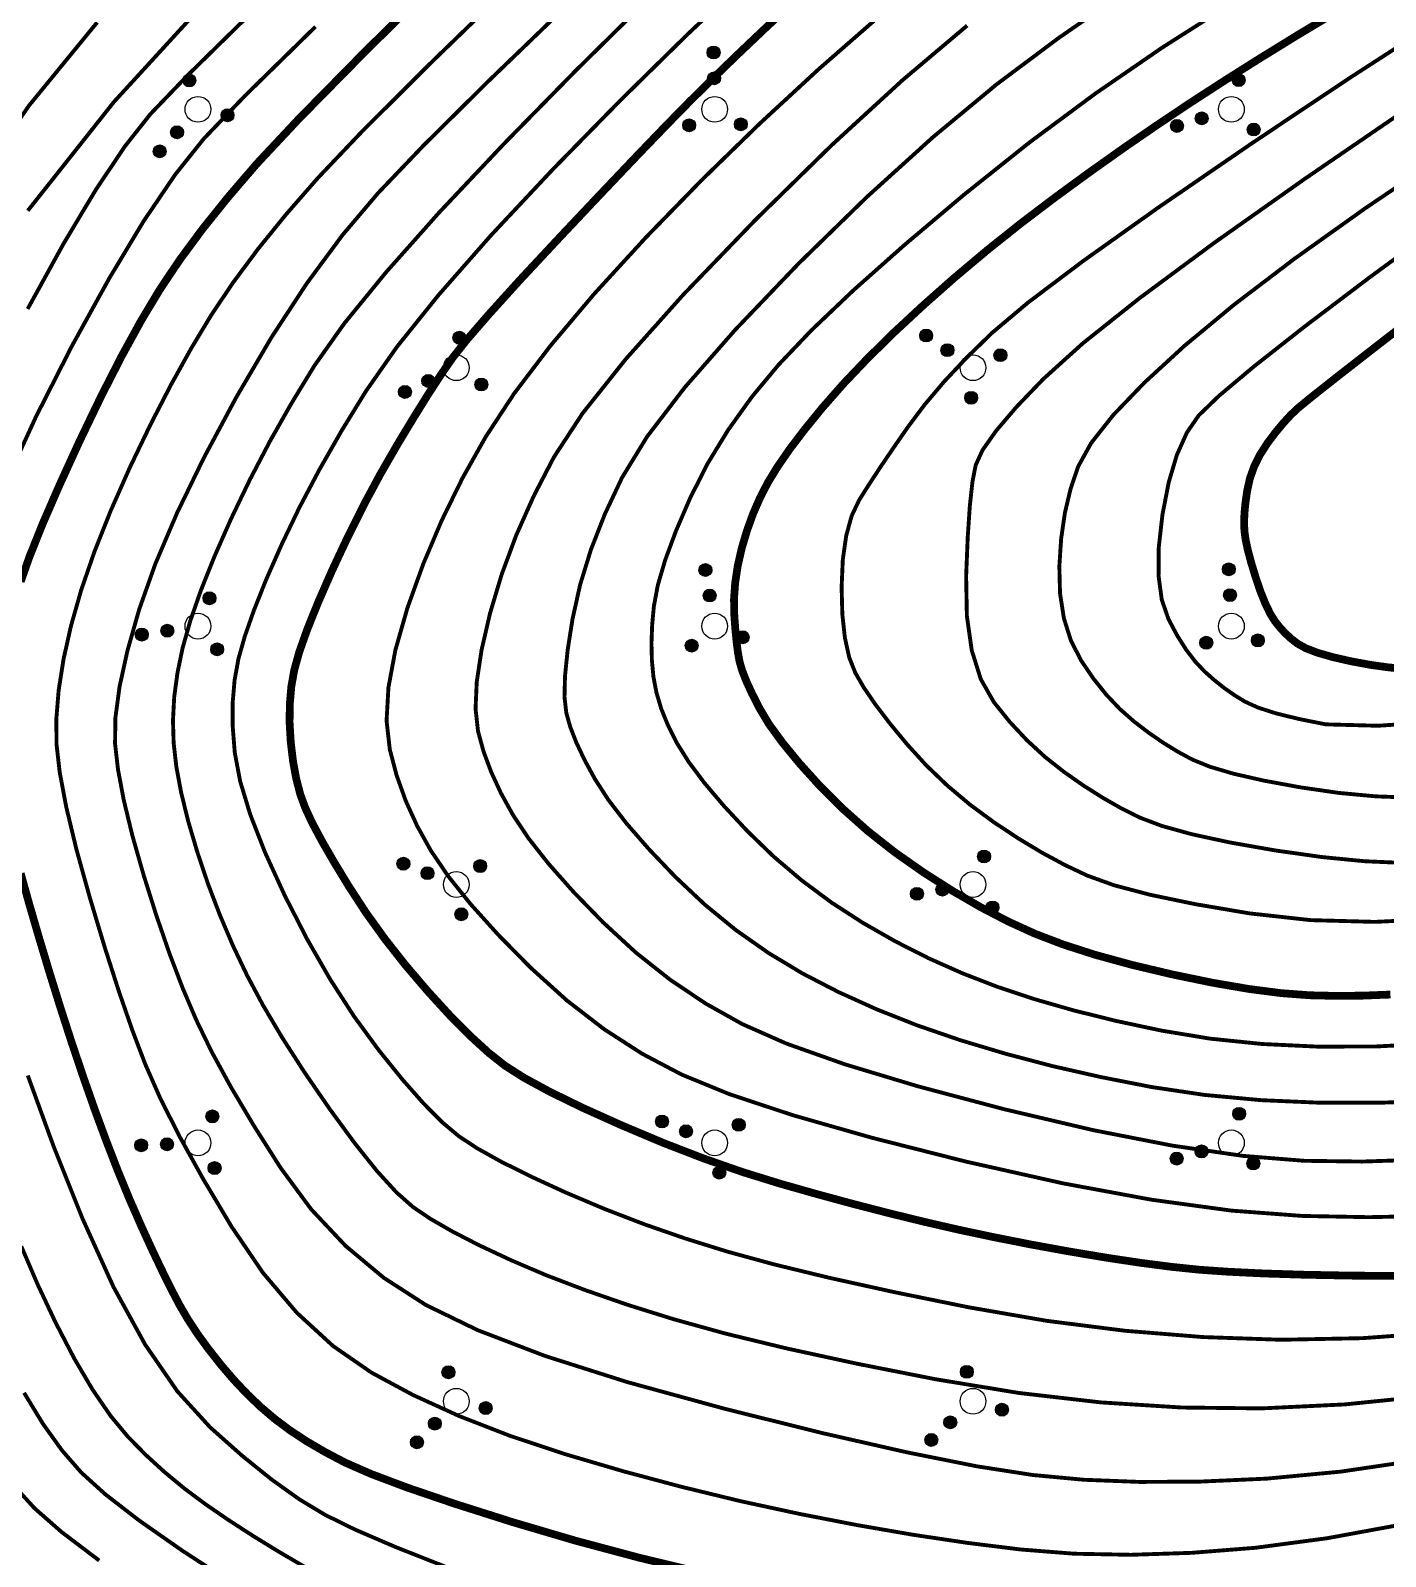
# Model space of a CAD drawing. Extents: x 396500 to 398250, y 1005980 to 1008200.
# Drawn here: x 398179.61 to 398205.84, y 1008114.46 to 1008143.98 of the extents above; entities that cross this region are included whole.
import ezdxf

# ---------------------------------------------------------------- set-up
doc = ezdxf.new("R2010")
doc.units = 0
doc.header["$LTSCALE"] = 0.5
doc.layers.get('0').update_dxf_attribs({"linetype": 'CONTINUOUS'})
doc.layers.add('DGX', color=2, linetype='CONTINUOUS')
doc.layers.add('ZBTZ', color=3, linetype='CONTINUOUS')

# ---------------------------------------------------------------- blocks, each defined once
blk = doc.blocks.new('*U110')
at = {"linetype": 'Continuous'}
for points in [[(-0.202, 2.347), (-0.147, 1.998), (-0.147, 2.402)], [(-0.147, 2.402), (-0.077, 1.962), (-0.077, 2.438)], [(-0.077, 1.962), (-0.147, 2.402), (-0.147, 1.998)], [(-0.077, 2.438), (0, 1.95), (0, 2.45)], [(0, 1.95), (-0.077, 2.438), (-0.077, 1.962)], [(0, 2.45), (0.077, 1.962), (0.077, 2.438)], [(0.077, 1.962), (0, 2.45), (0, 1.95)], [(0.077, 2.438), (0.147, 1.998), (0.147, 2.402)], [(0.147, 1.998), (0.077, 2.438), (0.077, 1.962)], [(0.147, 2.402), (0.202, 2.053), (0.202, 2.347)], [(0.202, 2.053), (0.147, 2.402), (0.147, 1.998)], [(-0.25, 2.2), (-0.238, 2.123), (-0.238, 2.277)], [(-0.238, 2.277), (-0.202, 2.053), (-0.202, 2.347)], [(-0.202, 2.053), (-0.238, 2.277), (-0.238, 2.123)], [(-0.147, 1.998), (-0.202, 2.347), (-0.202, 2.053)], [(0.202, 2.347), (0.238, 2.123), (0.238, 2.277)], [(0.238, 2.123), (0.202, 2.347), (0.202, 2.053)], [(0.25, 2.2), (0.238, 2.277), (0.238, 2.123)]]:
    blk.add_solid(points, dxfattribs=at)
blk = doc.blocks.new('*U109')
at = {"linetype": 'Continuous'}
for points in [[(-0.25, 1.2), (-0.238, 1.123), (-0.238, 1.277)], [(-0.238, 1.277), (-0.202, 1.053), (-0.202, 1.347)], [(-0.202, 1.053), (-0.238, 1.277), (-0.238, 1.123)], [(-0.202, 1.347), (-0.147, 0.998), (-0.147, 1.402)], [(-0.147, 0.998), (-0.202, 1.347), (-0.202, 1.053)], [(-0.147, 1.402), (-0.077, 0.962), (-0.077, 1.438)], [(-0.077, 0.962), (-0.147, 1.402), (-0.147, 0.998)], [(-0.077, 1.438), (0, 0.95), (0, 1.45)], [(0, 0.95), (-0.077, 1.438), (-0.077, 0.962)], [(0, 1.45), (0.077, 0.962), (0.077, 1.438)], [(0.077, 0.962), (0, 1.45), (0, 0.95)], [(0.077, 1.438), (0.147, 0.998), (0.147, 1.402)], [(0.147, 0.998), (0.077, 1.438), (0.077, 0.962)], [(0.147, 1.402), (0.202, 1.053), (0.202, 1.347)], [(0.202, 1.053), (0.147, 1.402), (0.147, 0.998)], [(0.202, 1.347), (0.238, 1.123), (0.238, 1.277)], [(0.238, 1.123), (0.202, 1.347), (0.202, 1.053)], [(0.25, 1.2), (0.238, 1.277), (0.238, 1.123)]]:
    blk.add_solid(points, dxfattribs=at)
blk = doc.blocks.new('*U108')
at = {"linetype": 'Continuous'}
for points in [[(-1.25, -0.6), (-1.238, -0.677), (-1.238, -0.523)], [(-1.238, -0.523), (-1.202, -0.747), (-1.202, -0.453)], [(-1.202, -0.747), (-1.238, -0.523), (-1.238, -0.677)], [(-1.202, -0.453), (-1.147, -0.802), (-1.147, -0.398)], [(-1.147, -0.802), (-1.202, -0.453), (-1.202, -0.747)], [(-1.147, -0.398), (-1.077, -0.838), (-1.077, -0.362)], [(-1.077, -0.838), (-1.147, -0.398), (-1.147, -0.802)], [(-1.077, -0.362), (-1, -0.85), (-1, -0.35)], [(-1, -0.85), (-1.077, -0.362), (-1.077, -0.838)], [(-1, -0.35), (-0.923, -0.838), (-0.923, -0.362)], [(-0.923, -0.838), (-1, -0.35), (-1, -0.85)], [(-0.923, -0.362), (-0.853, -0.802), (-0.853, -0.398)], [(-0.853, -0.802), (-0.923, -0.362), (-0.923, -0.838)], [(-0.853, -0.398), (-0.798, -0.747), (-0.798, -0.453)], [(-0.798, -0.747), (-0.853, -0.398), (-0.853, -0.802)], [(-0.798, -0.453), (-0.762, -0.677), (-0.762, -0.523)], [(-0.762, -0.677), (-0.798, -0.453), (-0.798, -0.747)], [(-0.75, -0.6), (-0.762, -0.523), (-0.762, -0.677)]]:
    blk.add_solid(points, dxfattribs=at)
blk = doc.blocks.new('*U107')
at = {"linetype": 'Continuous'}
for points in [[(0.75, -0.6), (0.762, -0.677), (0.762, -0.523)], [(0.762, -0.523), (0.798, -0.747), (0.798, -0.453)], [(0.798, -0.747), (0.762, -0.523), (0.762, -0.677)], [(0.798, -0.453), (0.853, -0.802), (0.853, -0.398)], [(0.853, -0.802), (0.798, -0.453), (0.798, -0.747)], [(0.853, -0.398), (0.923, -0.838), (0.923, -0.362)], [(0.923, -0.838), (0.853, -0.398), (0.853, -0.802)], [(0.923, -0.362), (1, -0.85), (1, -0.35)], [(1, -0.85), (0.923, -0.362), (0.923, -0.838)], [(1, -0.35), (1.077, -0.838), (1.077, -0.362)], [(1.077, -0.838), (1, -0.35), (1, -0.85)], [(1.077, -0.362), (1.147, -0.802), (1.147, -0.398)], [(1.147, -0.802), (1.077, -0.362), (1.077, -0.838)], [(1.147, -0.398), (1.202, -0.747), (1.202, -0.453)], [(1.202, -0.747), (1.147, -0.398), (1.147, -0.802)], [(1.202, -0.453), (1.238, -0.677), (1.238, -0.523)], [(1.238, -0.677), (1.202, -0.453), (1.202, -0.747)], [(1.25, -0.6), (1.238, -0.523), (1.238, -0.677)]]:
    blk.add_solid(points, dxfattribs=at)
blk = doc.blocks.new('gc160')
for centre, radius in [((0, 2.2), 0.25), ((0, 1.2), 0.25), ((0, 0), 0.5), ((-1, -0.6), 0.25), ((1, -0.6), 0.25)]:
    blk.add_circle(centre, radius)
at = {"linetype": 'Continuous'}
for name in ['*U110', '*U109', '*U108', '*U107']:
    blk.add_blockref(name, (0, 0), dxfattribs=at)

msp = doc.modelspace()

# ---------------------------------------------------------------- linework, layer by layer
at = {"layer": 'DGX', "color": 3, "linetype": 'Continuous', "lineweight": -2, "const_width": 0.15, "flags": 128}
for points in [[(398179.424, 1008133.321), (398179.6, 1008133.819), (398179.848, 1008134.437), (398180.169, 1008135.175), (398180.561, 1008136.033), (398180.981, 1008136.906), (398181.38, 1008137.687), (398181.759, 1008138.377), (398182.119, 1008138.975), (398182.499, 1008139.542), (398182.938, 1008140.136), (398183.437, 1008140.758), (398183.996, 1008141.408), (398184.807, 1008142.274), (398186.06, 1008143.547), (398187.757, 1008145.226)], [(398206.121, 1008119.885), (398205.195, 1008119.891), (398204.277, 1008119.908), (398203.479, 1008119.933), (398202.799, 1008119.966), (398202.239, 1008120.005), (398201.706, 1008120.06), (398201.11, 1008120.137), (398200.45, 1008120.236), (398199.727, 1008120.357), (398198.983, 1008120.492), (398198.263, 1008120.634), (398197.566, 1008120.782), (398196.892, 1008120.937), (398196.223, 1008121.101), (398195.54, 1008121.277), (398194.843, 1008121.466), (398194.133, 1008121.667), (398193.402, 1008121.893), (398192.644, 1008122.157), (398191.86, 1008122.46), (398191.048, 1008122.802), (398190.288, 1008123.144), (398189.66, 1008123.451), (398189.163, 1008123.721), (398188.797, 1008123.954), (398188.478, 1008124.206), (398188.123, 1008124.53), (398187.73, 1008124.926), (398187.302, 1008125.394), (398186.871, 1008125.899), (398186.472, 1008126.406), (398186.106, 1008126.915), (398185.773, 1008127.426), (398185.482, 1008127.904), (398185.244, 1008128.317), (398185.06, 1008128.664), (398184.929, 1008128.946), (398184.833, 1008129.211), (398184.755, 1008129.512), (398184.694, 1008129.848), (398184.65, 1008130.218), (398184.628, 1008130.596), (398184.632, 1008130.954), (398184.662, 1008131.291), (398184.718, 1008131.608), (398184.815, 1008131.958), (398184.97, 1008132.396), (398185.182, 1008132.922), (398185.451, 1008133.536), (398185.753, 1008134.182), (398186.064, 1008134.804), (398186.385, 1008135.401), (398186.715, 1008135.973), (398187.032, 1008136.498), (398187.314, 1008136.95), (398187.562, 1008137.331), (398187.775, 1008137.64), (398188.052, 1008137.992), (398188.492, 1008138.5), (398189.095, 1008139.166), (398189.862, 1008139.988), (398190.654, 1008140.827), (398191.335, 1008141.543), (398191.905, 1008142.135), (398192.364, 1008142.604), (398192.799, 1008143.036), (398193.296, 1008143.517), (398193.857, 1008144.049), (398194.48, 1008144.63)], [(398204.859, 1008144.329), (398204.133, 1008143.893), (398203.428, 1008143.459), (398202.743, 1008143.027), (398202.079, 1008142.597), (398201.423, 1008142.159), (398200.762, 1008141.704), (398200.097, 1008141.232), (398199.428, 1008140.743), (398198.765, 1008140.24), (398198.121, 1008139.726), (398197.495, 1008139.2), (398196.888, 1008138.663), (398196.318, 1008138.134), (398195.804, 1008137.628), (398195.347, 1008137.148), (398194.946, 1008136.692), (398194.6, 1008136.268), (398194.308, 1008135.884), (398194.069, 1008135.539), (398193.883, 1008135.234), (398193.732, 1008134.941), (398193.598, 1008134.633), (398193.481, 1008134.309), (398193.38, 1008133.97), (398193.302, 1008133.628), (398193.252, 1008133.297), (398193.229, 1008132.977), (398193.235, 1008132.668), (398193.256, 1008132.385), (398193.28, 1008132.141), (398193.307, 1008131.936), (398193.337, 1008131.772), (398193.384, 1008131.608), (398193.463, 1008131.405), (398193.573, 1008131.164), (398193.714, 1008130.884), (398193.905, 1008130.565), (398194.165, 1008130.207), (398194.492, 1008129.809), (398194.887, 1008129.371), (398195.335, 1008128.924), (398195.818, 1008128.495), (398196.338, 1008128.086), (398196.893, 1008127.696), (398197.458, 1008127.336), (398198.006, 1008127.019), (398198.536, 1008126.743), (398199.048, 1008126.51), (398199.592, 1008126.301), (398200.216, 1008126.1), (398200.92, 1008125.907), (398201.704, 1008125.721), (398202.488, 1008125.559), (398203.194, 1008125.438), (398203.821, 1008125.357), (398204.368, 1008125.316), (398204.881, 1008125.304), (398205.403, 1008125.309), (398205.934, 1008125.33)], [(398206.233, 1008131.632), (398205.907, 1008131.659), (398205.554, 1008131.708), (398205.174, 1008131.778), (398204.815, 1008131.86), (398204.522, 1008131.944), (398204.296, 1008132.031), (398204.136, 1008132.12), (398204.014, 1008132.215), (398203.901, 1008132.318), (398203.797, 1008132.43), (398203.701, 1008132.55), (398203.609, 1008132.696), (398203.516, 1008132.887), (398203.421, 1008133.122), (398203.326, 1008133.401), (398203.24, 1008133.683), (398203.175, 1008133.926), (398203.131, 1008134.131), (398203.108, 1008134.297), (398203.102, 1008134.456), (398203.108, 1008134.64), (398203.128, 1008134.847), (398203.161, 1008135.078), (398203.214, 1008135.318), (398203.298, 1008135.553), (398203.412, 1008135.78), (398203.555, 1008136.002), (398203.711, 1008136.208), (398203.862, 1008136.39), (398204.007, 1008136.547), (398204.147, 1008136.679), (398204.406, 1008136.891), (398204.908, 1008137.288), (398205.655, 1008137.87), (398206.645, 1008138.637)], [(398192.639, 1008114.134), (398191.394, 1008114.433), (398190.159, 1008114.763), (398188.934, 1008115.124), (398187.817, 1008115.479), (398186.904, 1008115.79), (398186.196, 1008116.057), (398185.692, 1008116.279), (398185.307, 1008116.482), (398184.954, 1008116.688), (398184.634, 1008116.899), (398184.346, 1008117.114), (398184.078, 1008117.342), (398183.813, 1008117.594), (398183.553, 1008117.869), (398183.298, 1008118.167), (398183.058, 1008118.471), (398182.845, 1008118.764), (398182.659, 1008119.048), (398182.499, 1008119.321), (398182.343, 1008119.618), (398182.167, 1008119.973), (398181.97, 1008120.386), (398181.754, 1008120.858), (398181.528, 1008121.375), (398181.302, 1008121.924), (398181.077, 1008122.506), (398180.851, 1008123.12), (398180.627, 1008123.76), (398180.405, 1008124.419), (398180.186, 1008125.098), (398179.969, 1008125.797), (398179.765, 1008126.478), (398179.583, 1008127.103), (398179.424, 1008127.674)]]:
    msp.add_lwpolyline(points, dxfattribs=at)
at = {"layer": 'DGX', "linetype": 'Continuous', "const_width": 0.075, "flags": 128}
for points in [[(398179.561, 1008140.497), (398181.228, 1008142.602), (398183.451, 1008145.028)], [(398206.328, 1008115.107), (398204.71, 1008114.81), (398203.322, 1008114.625), (398202.083, 1008114.527), (398200.912, 1008114.489), (398199.81, 1008114.51), (398198.776, 1008114.592), (398197.758, 1008114.718), (398196.705, 1008114.875), (398195.617, 1008115.063), (398194.494, 1008115.281), (398193.356, 1008115.527), (398192.223, 1008115.802), (398191.096, 1008116.103), (398189.974, 1008116.433), (398188.899, 1008116.789), (398187.914, 1008117.172), (398187.017, 1008117.581), (398186.209, 1008118.017), (398185.467, 1008118.531), (398184.769, 1008119.172), (398184.114, 1008119.943), (398183.503, 1008120.842), (398182.956, 1008121.76), (398182.496, 1008122.589), (398182.122, 1008123.33), (398181.835, 1008123.981), (398181.585, 1008124.638), (398181.323, 1008125.395), (398181.048, 1008126.251), (398180.761, 1008127.208), (398180.5, 1008128.148), (398180.306, 1008128.956), (398180.179, 1008129.631), (398180.117, 1008130.173), (398180.114, 1008130.673), (398180.159, 1008131.222), (398180.253, 1008131.819), (398180.397, 1008132.463), (398180.595, 1008133.157), (398180.851, 1008133.9), (398181.166, 1008134.692), (398181.539, 1008135.534), (398181.94, 1008136.368), (398182.337, 1008137.137), (398182.729, 1008137.843), (398183.116, 1008138.484), (398183.534, 1008139.106), (398184.015, 1008139.754), (398184.56, 1008140.426), (398185.169, 1008141.124), (398186.032, 1008142.032), (398187.337, 1008143.333), (398189.086, 1008145.029)], [(398207.129, 1008118.807), (398205.398, 1008118.681), (398203.817, 1008118.65), (398202.309, 1008118.702), (398200.798, 1008118.824), (398199.284, 1008119.016), (398197.767, 1008119.279), (398196.335, 1008119.571), (398195.079, 1008119.848), (398193.999, 1008120.11), (398193.093, 1008120.358), (398192.285, 1008120.61), (398191.496, 1008120.884), (398190.727, 1008121.18), (398189.977, 1008121.497), (398189.292, 1008121.812), (398188.719, 1008122.098), (398188.257, 1008122.356), (398187.907, 1008122.586), (398187.589, 1008122.853), (398187.223, 1008123.22), (398186.811, 1008123.687), (398186.352, 1008124.256), (398185.876, 1008124.907), (398185.415, 1008125.622), (398184.968, 1008126.401), (398184.535, 1008127.245), (398184.155, 1008128.075), (398183.867, 1008128.812), (398183.671, 1008129.458), (398183.567, 1008130.012), (398183.528, 1008130.506), (398183.526, 1008130.972), (398183.563, 1008131.411), (398183.637, 1008131.821), (398183.76, 1008132.258), (398183.94, 1008132.772), (398184.177, 1008133.365), (398184.473, 1008134.035), (398184.818, 1008134.754), (398185.206, 1008135.489), (398185.636, 1008136.242), (398186.109, 1008137.011), (398186.705, 1008137.862), (398187.508, 1008138.862), (398188.515, 1008140.009), (398189.729, 1008141.304), (398191.038, 1008142.64), (398192.331, 1008143.911), (398193.609, 1008145.116)], [(398206.608, 1008116.34), (398204.969, 1008116.098), (398203.54, 1008115.963), (398202.264, 1008115.906), (398201.084, 1008115.899), (398200, 1008115.941), (398199.013, 1008116.033), (398197.937, 1008116.2), (398196.585, 1008116.47), (398194.958, 1008116.84), (398193.056, 1008117.313), (398191.164, 1008117.831), (398189.569, 1008118.338), (398188.271, 1008118.835), (398187.269, 1008119.321), (398186.452, 1008119.848), (398185.711, 1008120.467), (398185.044, 1008121.177), (398184.452, 1008121.98), (398183.935, 1008122.795), (398183.49, 1008123.544), (398183.118, 1008124.226), (398182.82, 1008124.842), (398182.559, 1008125.454), (398182.303, 1008126.125), (398182.051, 1008126.855), (398181.803, 1008127.642), (398181.583, 1008128.414), (398181.418, 1008129.095), (398181.307, 1008129.685), (398181.25, 1008130.185), (398181.257, 1008130.687), (398181.337, 1008131.287), (398181.49, 1008131.983), (398181.715, 1008132.776), (398182.03, 1008133.664), (398182.449, 1008134.646), (398182.972, 1008135.722), (398183.599, 1008136.892), (398184.28, 1008138.05), (398184.964, 1008139.095), (398185.651, 1008140.025), (398186.342, 1008140.84), (398187.223, 1008141.762), (398188.482, 1008143.01), (398190.117, 1008144.585)], [(398206.809, 1008117.577), (398205.05, 1008117.399), (398203.44, 1008117.322), (398201.895, 1008117.339), (398200.328, 1008117.438), (398198.74, 1008117.621), (398197.131, 1008117.886), (398195.598, 1008118.189), (398194.241, 1008118.484), (398193.059, 1008118.771), (398192.053, 1008119.05), (398191.168, 1008119.327), (398190.348, 1008119.611), (398189.594, 1008119.899), (398188.906, 1008120.193), (398188.296, 1008120.479), (398187.778, 1008120.746), (398187.351, 1008120.992), (398187.017, 1008121.218), (398186.699, 1008121.499), (398186.324, 1008121.909), (398185.892, 1008122.449), (398185.402, 1008123.118), (398184.913, 1008123.83), (398184.484, 1008124.498), (398184.114, 1008125.122), (398183.804, 1008125.703), (398183.534, 1008126.271), (398183.284, 1008126.856), (398183.054, 1008127.458), (398182.845, 1008128.077), (398182.667, 1008128.68), (398182.53, 1008129.234), (398182.436, 1008129.739), (398182.384, 1008130.196), (398182.371, 1008130.635), (398182.395, 1008131.088), (398182.458, 1008131.555), (398182.557, 1008132.035), (398182.705, 1008132.557), (398182.91, 1008133.148), (398183.174, 1008133.807), (398183.495, 1008134.535), (398183.859, 1008135.292), (398184.249, 1008136.039), (398184.667, 1008136.775), (398185.111, 1008137.502), (398185.684, 1008138.312), (398186.489, 1008139.299), (398187.524, 1008140.464), (398188.79, 1008141.805), (398190.167, 1008143.209), (398191.537, 1008144.56)], [(398206.997, 1008123.282), (398205.805, 1008123.239), (398204.588, 1008123.236), (398203.433, 1008123.286), (398202.342, 1008123.387), (398201.314, 1008123.54), (398200.335, 1008123.732), (398199.391, 1008123.946), (398198.484, 1008124.185), (398197.612, 1008124.446), (398196.78, 1008124.732), (398195.993, 1008125.043), (398195.252, 1008125.378), (398194.555, 1008125.738), (398193.896, 1008126.135), (398193.265, 1008126.578), (398192.665, 1008127.069), (398192.093, 1008127.608), (398191.578, 1008128.148), (398191.147, 1008128.643), (398190.8, 1008129.094), (398190.537, 1008129.501), (398190.337, 1008129.869), (398190.178, 1008130.205), (398190.06, 1008130.508), (398189.984, 1008130.779), (398189.949, 1008131.083), (398189.958, 1008131.488), (398190.009, 1008131.992), (398190.104, 1008132.597), (398190.251, 1008133.259), (398190.459, 1008133.936), (398190.73, 1008134.627), (398191.062, 1008135.332), (398191.547, 1008136.125), (398192.278, 1008137.08), (398193.255, 1008138.195), (398194.477, 1008139.472), (398195.8, 1008140.762), (398197.078, 1008141.919), (398198.313, 1008142.943), (398199.503, 1008143.833), (398200.614, 1008144.602)], [(398179.558, 1008138.596), (398180.253, 1008139.859), (398180.882, 1008140.909), (398181.443, 1008141.746), (398181.936, 1008142.369), (398182.659, 1008143.121), (398183.907, 1008144.346)], [(398206.809, 1008124.384), (398205.631, 1008124.324), (398204.511, 1008124.323), (398203.45, 1008124.373), (398202.449, 1008124.476), (398201.509, 1008124.631), (398200.627, 1008124.819), (398199.804, 1008125.023), (398199.038, 1008125.243), (398198.33, 1008125.478), (398197.658, 1008125.738), (398196.999, 1008126.031), (398196.355, 1008126.357), (398195.724, 1008126.717), (398195.117, 1008127.11), (398194.542, 1008127.537), (398194, 1008127.997), (398193.49, 1008128.49), (398193.035, 1008128.978), (398192.656, 1008129.425), (398192.353, 1008129.83), (398192.126, 1008130.193), (398191.955, 1008130.53), (398191.822, 1008130.857), (398191.727, 1008131.176), (398191.669, 1008131.485), (398191.64, 1008131.797), (398191.632, 1008132.128), (398191.645, 1008132.476), (398191.678, 1008132.842), (398191.755, 1008133.254), (398191.898, 1008133.74), (398192.106, 1008134.301), (398192.38, 1008134.936), (398192.717, 1008135.602), (398193.115, 1008136.253), (398193.572, 1008136.891), (398194.09, 1008137.514), (398194.726, 1008138.182), (398195.537, 1008138.954), (398196.522, 1008139.829), (398197.682, 1008140.808), (398198.94, 1008141.812), (398200.219, 1008142.761), (398201.519, 1008143.655), (398202.839, 1008144.495)], [(398178.457, 1008140.899), (398179.587, 1008142.534), (398180.904, 1008144.142)], [(398179.159, 1008135.288), (398179.72, 1008136.512), (398180.409, 1008137.868), (398181.135, 1008139.184), (398181.802, 1008140.293), (398182.413, 1008141.195), (398182.966, 1008141.888), (398183.769, 1008142.726), (398185.13, 1008144.059)], [(398206.791, 1008121.048), (398205.511, 1008121.022), (398204.229, 1008121.046), (398202.858, 1008121.149), (398201.315, 1008121.359), (398199.6, 1008121.676), (398197.713, 1008122.099), (398195.89, 1008122.561), (398194.366, 1008122.996), (398193.142, 1008123.402), (398192.217, 1008123.781), (398191.454, 1008124.183), (398190.713, 1008124.661), (398189.995, 1008125.215), (398189.299, 1008125.844), (398188.665, 1008126.487), (398188.131, 1008127.08), (398187.696, 1008127.623), (398187.361, 1008128.117), (398187.097, 1008128.592), (398186.877, 1008129.076), (398186.7, 1008129.57), (398186.567, 1008130.074), (398186.505, 1008130.627), (398186.541, 1008131.269), (398186.676, 1008131.998), (398186.91, 1008132.815), (398187.217, 1008133.667), (398187.572, 1008134.503), (398187.974, 1008135.322), (398188.425, 1008136.124), (398188.974, 1008136.96), (398189.674, 1008137.881), (398190.524, 1008138.888), (398191.524, 1008139.98), (398192.613, 1008141.099), (398193.728, 1008142.184), (398194.869, 1008143.237), (398196.037, 1008144.257)], [(398206.553, 1008122.136), (398205.381, 1008122.098), (398204.264, 1008122.113), (398203.083, 1008122.208), (398201.722, 1008122.405), (398200.181, 1008122.706), (398198.459, 1008123.111), (398196.783, 1008123.556), (398195.379, 1008123.979), (398194.246, 1008124.38), (398193.386, 1008124.76), (398192.675, 1008125.159), (398191.989, 1008125.62), (398191.33, 1008126.142), (398190.696, 1008126.726), (398190.122, 1008127.317), (398189.639, 1008127.862), (398189.248, 1008128.359), (398188.949, 1008128.809), (398188.717, 1008129.23), (398188.528, 1008129.64), (398188.38, 1008130.039), (398188.275, 1008130.426), (398188.227, 1008130.855), (398188.25, 1008131.378), (398188.343, 1008131.995), (398188.507, 1008132.706), (398188.734, 1008133.463), (398189.015, 1008134.219), (398189.352, 1008134.974), (398189.743, 1008135.728), (398190.301, 1008136.58), (398191.137, 1008137.629), (398192.251, 1008138.876), (398193.644, 1008140.32), (398195.12, 1008141.766), (398196.486, 1008143.019), (398197.742, 1008144.08)], [(398206.737, 1008144.095), (398205.122, 1008143.051), (398203.248, 1008141.799), (398201.432, 1008140.552), (398199.989, 1008139.526), (398198.919, 1008138.719), (398198.221, 1008138.131), (398197.737, 1008137.659), (398197.304, 1008137.199), (398196.923, 1008136.749), (398196.594, 1008136.31), (398196.308, 1008135.898), (398196.055, 1008135.525), (398195.837, 1008135.192), (398195.652, 1008134.899), (398195.505, 1008134.589), (398195.4, 1008134.205), (398195.335, 1008133.747), (398195.312, 1008133.214), (398195.326, 1008132.684), (398195.376, 1008132.23), (398195.459, 1008131.853), (398195.578, 1008131.553), (398195.742, 1008131.27), (398195.963, 1008130.947), (398196.24, 1008130.583), (398196.575, 1008130.177), (398196.952, 1008129.763), (398197.358, 1008129.374), (398197.792, 1008129.008), (398198.255, 1008128.667), (398198.726, 1008128.355), (398199.184, 1008128.079), (398199.631, 1008127.838), (398200.066, 1008127.632), (398200.584, 1008127.445), (398201.281, 1008127.261), (398202.156, 1008127.079), (398203.211, 1008126.9), (398204.389, 1008126.77), (398205.633, 1008126.736), (398206.943, 1008126.798)], [(398206.093, 1008142.358), (398204.288, 1008141.122), (398202.513, 1008139.868), (398201.077, 1008138.804), (398199.979, 1008137.93), (398199.22, 1008137.245), (398198.695, 1008136.699), (398198.302, 1008136.238), (398198.039, 1008135.864), (398197.907, 1008135.575), (398197.845, 1008135.257), (398197.794, 1008134.793), (398197.753, 1008134.184), (398197.722, 1008133.429), (398197.736, 1008132.655), (398197.831, 1008131.989), (398198.006, 1008131.432), (398198.262, 1008130.983), (398198.569, 1008130.603), (398198.897, 1008130.252), (398199.246, 1008129.93), (398199.616, 1008129.638), (398199.993, 1008129.374), (398200.364, 1008129.139), (398200.727, 1008128.932), (398201.083, 1008128.754), (398201.512, 1008128.592), (398202.091, 1008128.432), (398202.821, 1008128.274), (398203.702, 1008128.119), (398204.612, 1008127.99), (398205.428, 1008127.91), (398206.151, 1008127.878)], [(398206.996, 1008141.592), (398205.435, 1008140.536), (398204.073, 1008139.565), (398202.911, 1008138.681), (398201.947, 1008137.882), (398201.171, 1008137.169), (398200.569, 1008136.543), (398200.142, 1008136.002), (398199.89, 1008135.547), (398199.744, 1008135.118), (398199.634, 1008134.654), (398199.561, 1008134.154), (398199.526, 1008133.62), (398199.539, 1008133.092), (398199.614, 1008132.61), (398199.751, 1008132.176), (398199.95, 1008131.789), (398200.186, 1008131.443), (398200.437, 1008131.13), (398200.7, 1008130.852), (398200.978, 1008130.608), (398201.261, 1008130.392), (398201.543, 1008130.198), (398201.823, 1008130.026), (398202.101, 1008129.876), (398202.44, 1008129.738), (398202.901, 1008129.602), (398203.486, 1008129.469), (398204.193, 1008129.339), (398204.941, 1008129.231), (398205.647, 1008129.165), (398206.311, 1008129.141)], [(398206.895, 1008140.207), (398205.539, 1008139.213), (398204.272, 1008138.254), (398203.297, 1008137.487), (398202.614, 1008136.914), (398202.222, 1008136.534), (398201.993, 1008136.202), (398201.8, 1008135.771), (398201.643, 1008135.242), (398201.521, 1008134.614), (398201.45, 1008133.98), (398201.446, 1008133.432), (398201.508, 1008132.97), (398201.638, 1008132.595), (398201.804, 1008132.282), (398201.976, 1008132.009), (398202.155, 1008131.774), (398202.339, 1008131.579), (398202.529, 1008131.411), (398202.722, 1008131.258), (398202.919, 1008131.12), (398203.119, 1008130.998), (398203.368, 1008130.884), (398203.712, 1008130.773), (398204.15, 1008130.665), (398204.684, 1008130.558), (398205.695, 1008130.531), (398207.567, 1008130.657)], [(398187.678, 1008114.245), (398186.683, 1008114.638), (398185.895, 1008114.977), (398185.317, 1008115.261), (398184.821, 1008115.56), (398184.285, 1008115.942), (398183.708, 1008116.407), (398183.09, 1008116.956), (398182.457, 1008117.651), (398181.834, 1008118.555), (398181.222, 1008119.668), (398180.622, 1008120.99), (398180.059, 1008122.397), (398179.561, 1008123.764)], [(398184.941, 1008114.243), (398184.409, 1008114.555), (398183.909, 1008114.862), (398183.44, 1008115.166), (398183.003, 1008115.466), (398182.592, 1008115.772), (398182.204, 1008116.093), (398181.839, 1008116.427), (398181.496, 1008116.777), (398181.16, 1008117.182), (398180.815, 1008117.685), (398180.461, 1008118.286), (398180.098, 1008118.985), (398179.749, 1008119.727), (398179.435, 1008120.459)], [(398183.573, 1008113.904), (398182.548, 1008114.572), (398181.711, 1008115.157), (398181.06, 1008115.661), (398180.595, 1008116.082), (398180.225, 1008116.507), (398179.856, 1008117.021), (398179.489, 1008117.624)], [(398180.943, 1008114.378), (398180.212, 1008114.933), (398179.694, 1008115.387), (398179.29, 1008115.831)]]:
    msp.add_lwpolyline(points, dxfattribs=at)

# ---------------------------------------------------------------- block references
at = {"layer": 'ZBTZ', "linetype": 'Continuous', "yscale": 0.5}
for p, xscale, rotation in [((398192.855, 1008142.459), 0.5000000000042218, 1.115146342804526), ((398182.855, 1008142.459), 0.4999999999528287, 137.6464125523793), ((398202.855, 1008142.459), 0.4999999999839539, 106.9496749815069), ((398197.855, 1008137.459), 0.5000000000122555, 55.51561021830432), ((398187.855, 1008137.459), 0.5000000000178674, 115.2226325263297), ((398192.855, 1008132.459), 0.5000000000252811, 9.360637226753994), ((398202.855, 1008132.459), 0.500000000005684, 2.576372571815972), ((398182.855, 1008132.459), 0.4999999999637267, 98.52290414439581), ((398187.855, 1008127.459), 0.4999999999576163, 68.58424634489127), ((398197.855, 1008127.459), 0.5000000000218006, 99.4238105412816), ((398192.855, 1008122.459), 0.500000000044073, 67.86461989705028), ((398182.855, 1008122.459), 0.5000000000387327, 92.42530594808655), ((398202.855, 1008122.459), 0.5000000000328721, 105.9718619338333), ((398187.855, 1008117.459), 0.5000000000453116, 136.1082796692426), ((398197.855, 1008117.459), 0.4999999999782255, 132.7958006512615)]:
    msp.add_blockref('gc160', p, dxfattribs=dict(at, xscale=xscale, rotation=rotation))

doc.saveas('drawing.dxf')
